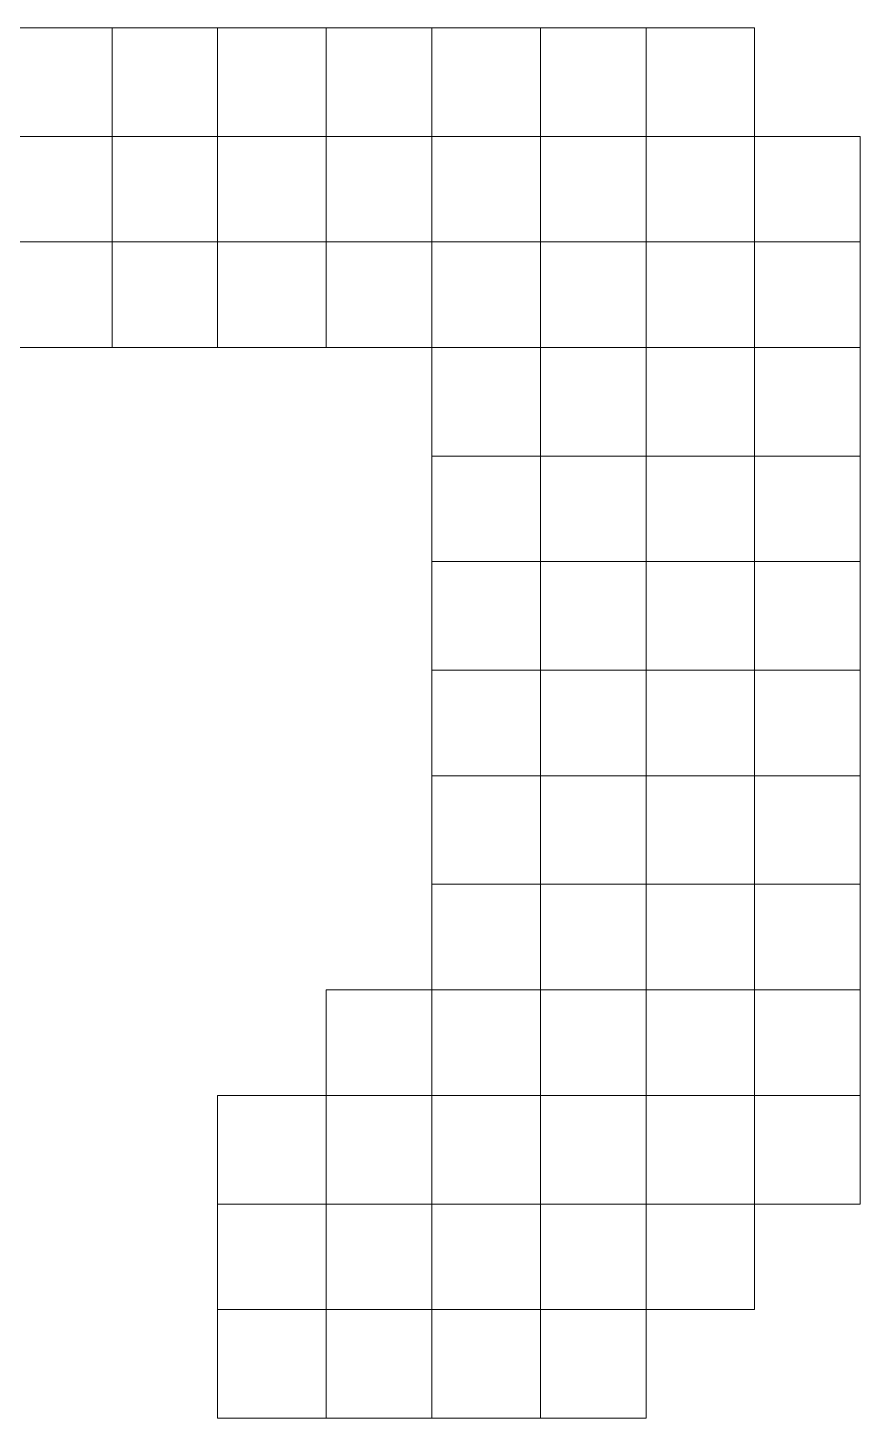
# Model space of a CAD drawing. Header units: millimetres. Extents: x -139 to 75, y -28 to 93.
# Drawn here: x -91.536 to -90.835, y 54.755 to 55.926 of the extents above; entities that cross this region are included whole.
import ezdxf

# ---------------------------------------------------------------- set-up
doc = ezdxf.new("R2010")
doc.units = ezdxf.units.MM
doc.header["$MEASUREMENT"] = 0
doc.layers.add('Layer 1', color=7, linetype='Continuous')

msp = doc.modelspace()

# ---------------------------------------------------------------- linework, layer by layer
at = {"layer": 'Layer 1', "color": 136, "lineweight": 0}
for points in [[(-91.5543, 55.8348), (-91.5543, 55.8348), (-91.5543, 55.9262), (-91.5543, 55.9262), (-91.5543, 55.9262), (-91.5543, 55.9262), (-91.4654, 55.9262), (-91.4654, 55.9262), (-91.4654, 55.9262), (-91.4654, 55.9262), (-91.4654, 55.8348), (-91.4654, 55.8348), (-91.4654, 55.8348), (-91.4654, 55.8348), (-91.5543, 55.8348), (-91.5543, 55.8348)], [(-91.4654, 55.8348), (-91.4654, 55.8348), (-91.4654, 55.9262), (-91.4654, 55.9262), (-91.4654, 55.9262), (-91.4654, 55.9262), (-91.3765, 55.9262), (-91.3765, 55.9262), (-91.3765, 55.9262), (-91.3765, 55.9262), (-91.3765, 55.8348), (-91.3765, 55.8348), (-91.3765, 55.8348), (-91.3765, 55.8348), (-91.4654, 55.8348), (-91.4654, 55.8348)], [(-91.3765, 55.8348), (-91.3765, 55.8348), (-91.3765, 55.9262), (-91.3765, 55.9262), (-91.3765, 55.9262), (-91.3765, 55.9262), (-91.2851, 55.9262), (-91.2851, 55.9262), (-91.2851, 55.9262), (-91.2851, 55.9262), (-91.2851, 55.8348), (-91.2851, 55.8348), (-91.2851, 55.8348), (-91.2851, 55.8348), (-91.3765, 55.8348), (-91.3765, 55.8348)], [(-91.2851, 55.8348), (-91.2851, 55.8348), (-91.2851, 55.9262), (-91.2851, 55.9262), (-91.2851, 55.9262), (-91.2851, 55.9262), (-91.1962, 55.9262), (-91.1962, 55.9262), (-91.1962, 55.9262), (-91.1962, 55.9262), (-91.1962, 55.8348), (-91.1962, 55.8348), (-91.1962, 55.8348), (-91.1962, 55.8348), (-91.2851, 55.8348), (-91.2851, 55.8348)], [(-91.1962, 55.8348), (-91.1962, 55.8348), (-91.1962, 55.9262), (-91.1962, 55.9262), (-91.1962, 55.9262), (-91.1962, 55.9262), (-91.1047, 55.9262), (-91.1047, 55.9262), (-91.1047, 55.9262), (-91.1047, 55.9262), (-91.1047, 55.8348), (-91.1047, 55.8348), (-91.1047, 55.8348), (-91.1047, 55.8348), (-91.1962, 55.8348), (-91.1962, 55.8348)], [(-91.1047, 55.8348), (-91.1047, 55.8348), (-91.1047, 55.9262), (-91.1047, 55.9262), (-91.1047, 55.9262), (-91.1047, 55.9262), (-91.0158, 55.9262), (-91.0158, 55.9262), (-91.0158, 55.9262), (-91.0158, 55.9262), (-91.0158, 55.8348), (-91.0158, 55.8348), (-91.0158, 55.8348), (-91.0158, 55.8348), (-91.1047, 55.8348), (-91.1047, 55.8348)], [(-91.0158, 55.8348), (-91.0158, 55.8348), (-91.0158, 55.9262), (-91.0158, 55.9262), (-91.0158, 55.9262), (-91.0158, 55.9262), (-90.9244, 55.9262), (-90.9244, 55.9262), (-90.9244, 55.9262), (-90.9244, 55.9262), (-90.9244, 55.8348), (-90.9244, 55.8348), (-90.9244, 55.8348), (-90.9244, 55.8348), (-91.0158, 55.8348), (-91.0158, 55.8348)], [(-91.5543, 55.7459), (-91.5543, 55.7459), (-91.5543, 55.8348), (-91.5543, 55.8348), (-91.5543, 55.8348), (-91.5543, 55.8348), (-91.4654, 55.8348), (-91.4654, 55.8348), (-91.4654, 55.8348), (-91.4654, 55.8348), (-91.4654, 55.7459), (-91.4654, 55.7459), (-91.4654, 55.7459), (-91.4654, 55.7459), (-91.5543, 55.7459), (-91.5543, 55.7459)], [(-91.4654, 55.7459), (-91.4654, 55.7459), (-91.4654, 55.8348), (-91.4654, 55.8348), (-91.4654, 55.8348), (-91.4654, 55.8348), (-91.3765, 55.8348), (-91.3765, 55.8348), (-91.3765, 55.8348), (-91.3765, 55.8348), (-91.3765, 55.7459), (-91.3765, 55.7459), (-91.3765, 55.7459), (-91.3765, 55.7459), (-91.4654, 55.7459), (-91.4654, 55.7459)], [(-91.3765, 55.7459), (-91.3765, 55.7459), (-91.3765, 55.8348), (-91.3765, 55.8348), (-91.3765, 55.8348), (-91.3765, 55.8348), (-91.2851, 55.8348), (-91.2851, 55.8348), (-91.2851, 55.8348), (-91.2851, 55.8348), (-91.2851, 55.7459), (-91.2851, 55.7459), (-91.2851, 55.7459), (-91.2851, 55.7459), (-91.3765, 55.7459), (-91.3765, 55.7459)], [(-91.2851, 55.7459), (-91.2851, 55.7459), (-91.2851, 55.8348), (-91.2851, 55.8348), (-91.2851, 55.8348), (-91.2851, 55.8348), (-91.1962, 55.8348), (-91.1962, 55.8348), (-91.1962, 55.8348), (-91.1962, 55.8348), (-91.1962, 55.7459), (-91.1962, 55.7459), (-91.1962, 55.7459), (-91.1962, 55.7459), (-91.2851, 55.7459), (-91.2851, 55.7459)], [(-91.1962, 55.7459), (-91.1962, 55.7459), (-91.1962, 55.8348), (-91.1962, 55.8348), (-91.1962, 55.8348), (-91.1962, 55.8348), (-91.1047, 55.8348), (-91.1047, 55.8348), (-91.1047, 55.8348), (-91.1047, 55.8348), (-91.1047, 55.7459), (-91.1047, 55.7459), (-91.1047, 55.7459), (-91.1047, 55.7459), (-91.1962, 55.7459), (-91.1962, 55.7459)], [(-91.1047, 55.7459), (-91.1047, 55.7459), (-91.1047, 55.8348), (-91.1047, 55.8348), (-91.1047, 55.8348), (-91.1047, 55.8348), (-91.0158, 55.8348), (-91.0158, 55.8348), (-91.0158, 55.8348), (-91.0158, 55.8348), (-91.0158, 55.7459), (-91.0158, 55.7459), (-91.0158, 55.7459), (-91.0158, 55.7459), (-91.1047, 55.7459), (-91.1047, 55.7459)], [(-91.0158, 55.7459), (-91.0158, 55.7459), (-91.0158, 55.8348), (-91.0158, 55.8348), (-91.0158, 55.8348), (-91.0158, 55.8348), (-90.9244, 55.8348), (-90.9244, 55.8348), (-90.9244, 55.8348), (-90.9244, 55.8348), (-90.9244, 55.7459), (-90.9244, 55.7459), (-90.9244, 55.7459), (-90.9244, 55.7459), (-91.0158, 55.7459), (-91.0158, 55.7459)], [(-90.9244, 55.7459), (-90.9244, 55.7459), (-90.9244, 55.8348), (-90.9244, 55.8348), (-90.9244, 55.8348), (-90.9244, 55.8348), (-90.8355, 55.8348), (-90.8355, 55.8348), (-90.8355, 55.8348), (-90.8355, 55.8348), (-90.8355, 55.7459), (-90.8355, 55.7459), (-90.8355, 55.7459), (-90.8355, 55.7459), (-90.9244, 55.7459), (-90.9244, 55.7459)], [(-91.5543, 55.657), (-91.5543, 55.657), (-91.5543, 55.7459), (-91.5543, 55.7459), (-91.5543, 55.7459), (-91.5543, 55.7459), (-91.4654, 55.7459), (-91.4654, 55.7459), (-91.4654, 55.7459), (-91.4654, 55.7459), (-91.4654, 55.657), (-91.4654, 55.657), (-91.4654, 55.657), (-91.4654, 55.657), (-91.5543, 55.657), (-91.5543, 55.657)], [(-91.4654, 55.657), (-91.4654, 55.657), (-91.4654, 55.7459), (-91.4654, 55.7459), (-91.4654, 55.7459), (-91.4654, 55.7459), (-91.3765, 55.7459), (-91.3765, 55.7459), (-91.3765, 55.7459), (-91.3765, 55.7459), (-91.3765, 55.657), (-91.3765, 55.657), (-91.3765, 55.657), (-91.3765, 55.657), (-91.4654, 55.657), (-91.4654, 55.657)], [(-91.3765, 55.657), (-91.3765, 55.657), (-91.3765, 55.7459), (-91.3765, 55.7459), (-91.3765, 55.7459), (-91.3765, 55.7459), (-91.2851, 55.7459), (-91.2851, 55.7459), (-91.2851, 55.7459), (-91.2851, 55.7459), (-91.2851, 55.657), (-91.2851, 55.657), (-91.2851, 55.657), (-91.2851, 55.657), (-91.3765, 55.657), (-91.3765, 55.657)], [(-91.2851, 55.657), (-91.2851, 55.657), (-91.2851, 55.7459), (-91.2851, 55.7459), (-91.2851, 55.7459), (-91.2851, 55.7459), (-91.1962, 55.7459), (-91.1962, 55.7459), (-91.1962, 55.7459), (-91.1962, 55.7459), (-91.1962, 55.657), (-91.1962, 55.657), (-91.1962, 55.657), (-91.1962, 55.657), (-91.2851, 55.657), (-91.2851, 55.657)], [(-91.1962, 55.657), (-91.1962, 55.657), (-91.1962, 55.7459), (-91.1962, 55.7459), (-91.1962, 55.7459), (-91.1962, 55.7459), (-91.1047, 55.7459), (-91.1047, 55.7459), (-91.1047, 55.7459), (-91.1047, 55.7459), (-91.1047, 55.657), (-91.1047, 55.657), (-91.1047, 55.657), (-91.1047, 55.657), (-91.1962, 55.657), (-91.1962, 55.657)], [(-91.1047, 55.657), (-91.1047, 55.657), (-91.1047, 55.7459), (-91.1047, 55.7459), (-91.1047, 55.7459), (-91.1047, 55.7459), (-91.0158, 55.7459), (-91.0158, 55.7459), (-91.0158, 55.7459), (-91.0158, 55.7459), (-91.0158, 55.657), (-91.0158, 55.657), (-91.0158, 55.657), (-91.0158, 55.657), (-91.1047, 55.657), (-91.1047, 55.657)], [(-91.0158, 55.657), (-91.0158, 55.657), (-91.0158, 55.7459), (-91.0158, 55.7459), (-91.0158, 55.7459), (-91.0158, 55.7459), (-90.9244, 55.7459), (-90.9244, 55.7459), (-90.9244, 55.7459), (-90.9244, 55.7459), (-90.9244, 55.657), (-90.9244, 55.657), (-90.9244, 55.657), (-90.9244, 55.657), (-91.0158, 55.657), (-91.0158, 55.657)], [(-90.9244, 55.657), (-90.9244, 55.657), (-90.9244, 55.7459), (-90.9244, 55.7459), (-90.9244, 55.7459), (-90.9244, 55.7459), (-90.8355, 55.7459), (-90.8355, 55.7459), (-90.8355, 55.7459), (-90.8355, 55.7459), (-90.8355, 55.657), (-90.8355, 55.657), (-90.8355, 55.657), (-90.8355, 55.657), (-90.9244, 55.657), (-90.9244, 55.657)], [(-91.1962, 55.5656), (-91.1962, 55.5656), (-91.1962, 55.657), (-91.1962, 55.657), (-91.1962, 55.657), (-91.1962, 55.657), (-91.1047, 55.657), (-91.1047, 55.657), (-91.1047, 55.657), (-91.1047, 55.657), (-91.1047, 55.5656), (-91.1047, 55.5656), (-91.1047, 55.5656), (-91.1047, 55.5656), (-91.1962, 55.5656), (-91.1962, 55.5656)], [(-91.1047, 55.5656), (-91.1047, 55.5656), (-91.1047, 55.657), (-91.1047, 55.657), (-91.1047, 55.657), (-91.1047, 55.657), (-91.0158, 55.657), (-91.0158, 55.657), (-91.0158, 55.657), (-91.0158, 55.657), (-91.0158, 55.5656), (-91.0158, 55.5656), (-91.0158, 55.5656), (-91.0158, 55.5656), (-91.1047, 55.5656), (-91.1047, 55.5656)], [(-91.0158, 55.5656), (-91.0158, 55.5656), (-91.0158, 55.657), (-91.0158, 55.657), (-91.0158, 55.657), (-91.0158, 55.657), (-90.9244, 55.657), (-90.9244, 55.657), (-90.9244, 55.657), (-90.9244, 55.657), (-90.9244, 55.5656), (-90.9244, 55.5656), (-90.9244, 55.5656), (-90.9244, 55.5656), (-91.0158, 55.5656), (-91.0158, 55.5656)], [(-90.9244, 55.5656), (-90.9244, 55.5656), (-90.9244, 55.657), (-90.9244, 55.657), (-90.9244, 55.657), (-90.9244, 55.657), (-90.8355, 55.657), (-90.8355, 55.657), (-90.8355, 55.657), (-90.8355, 55.657), (-90.8355, 55.5656), (-90.8355, 55.5656), (-90.8355, 55.5656), (-90.8355, 55.5656), (-90.9244, 55.5656), (-90.9244, 55.5656)], [(-91.1962, 55.4767), (-91.1962, 55.4767), (-91.1962, 55.5656), (-91.1962, 55.5656), (-91.1962, 55.5656), (-91.1962, 55.5656), (-91.1047, 55.5656), (-91.1047, 55.5656), (-91.1047, 55.5656), (-91.1047, 55.5656), (-91.1047, 55.4767), (-91.1047, 55.4767), (-91.1047, 55.4767), (-91.1047, 55.4767), (-91.1962, 55.4767), (-91.1962, 55.4767)], [(-91.1047, 55.4767), (-91.1047, 55.4767), (-91.1047, 55.5656), (-91.1047, 55.5656), (-91.1047, 55.5656), (-91.1047, 55.5656), (-91.0158, 55.5656), (-91.0158, 55.5656), (-91.0158, 55.5656), (-91.0158, 55.5656), (-91.0158, 55.4767), (-91.0158, 55.4767), (-91.0158, 55.4767), (-91.0158, 55.4767), (-91.1047, 55.4767), (-91.1047, 55.4767)], [(-91.0158, 55.4767), (-91.0158, 55.4767), (-91.0158, 55.5656), (-91.0158, 55.5656), (-91.0158, 55.5656), (-91.0158, 55.5656), (-90.9244, 55.5656), (-90.9244, 55.5656), (-90.9244, 55.5656), (-90.9244, 55.5656), (-90.9244, 55.4767), (-90.9244, 55.4767), (-90.9244, 55.4767), (-90.9244, 55.4767), (-91.0158, 55.4767), (-91.0158, 55.4767)], [(-90.9244, 55.4767), (-90.9244, 55.4767), (-90.9244, 55.5656), (-90.9244, 55.5656), (-90.9244, 55.5656), (-90.9244, 55.5656), (-90.8355, 55.5656), (-90.8355, 55.5656), (-90.8355, 55.5656), (-90.8355, 55.5656), (-90.8355, 55.4767), (-90.8355, 55.4767), (-90.8355, 55.4767), (-90.8355, 55.4767), (-90.9244, 55.4767), (-90.9244, 55.4767)], [(-91.1962, 55.3852), (-91.1962, 55.3852), (-91.1962, 55.4767), (-91.1962, 55.4767), (-91.1962, 55.4767), (-91.1962, 55.4767), (-91.1047, 55.4767), (-91.1047, 55.4767), (-91.1047, 55.4767), (-91.1047, 55.4767), (-91.1047, 55.3852), (-91.1047, 55.3852), (-91.1047, 55.3852), (-91.1047, 55.3852), (-91.1962, 55.3852), (-91.1962, 55.3852)], [(-91.1047, 55.3852), (-91.1047, 55.3852), (-91.1047, 55.4767), (-91.1047, 55.4767), (-91.1047, 55.4767), (-91.1047, 55.4767), (-91.0158, 55.4767), (-91.0158, 55.4767), (-91.0158, 55.4767), (-91.0158, 55.4767), (-91.0158, 55.3852), (-91.0158, 55.3852), (-91.0158, 55.3852), (-91.0158, 55.3852), (-91.1047, 55.3852), (-91.1047, 55.3852)], [(-91.0158, 55.3852), (-91.0158, 55.3852), (-91.0158, 55.4767), (-91.0158, 55.4767), (-91.0158, 55.4767), (-91.0158, 55.4767), (-90.9244, 55.4767), (-90.9244, 55.4767), (-90.9244, 55.4767), (-90.9244, 55.4767), (-90.9244, 55.3852), (-90.9244, 55.3852), (-90.9244, 55.3852), (-90.9244, 55.3852), (-91.0158, 55.3852), (-91.0158, 55.3852)], [(-90.9244, 55.3852), (-90.9244, 55.3852), (-90.9244, 55.4767), (-90.9244, 55.4767), (-90.9244, 55.4767), (-90.9244, 55.4767), (-90.8355, 55.4767), (-90.8355, 55.4767), (-90.8355, 55.4767), (-90.8355, 55.4767), (-90.8355, 55.3852), (-90.8355, 55.3852), (-90.8355, 55.3852), (-90.8355, 55.3852), (-90.9244, 55.3852), (-90.9244, 55.3852)], [(-91.1962, 55.2963), (-91.1962, 55.2963), (-91.1962, 55.3852), (-91.1962, 55.3852), (-91.1962, 55.3852), (-91.1962, 55.3852), (-91.1047, 55.3852), (-91.1047, 55.3852), (-91.1047, 55.3852), (-91.1047, 55.3852), (-91.1047, 55.2963), (-91.1047, 55.2963), (-91.1047, 55.2963), (-91.1047, 55.2963), (-91.1962, 55.2963), (-91.1962, 55.2963)], [(-91.1047, 55.2963), (-91.1047, 55.2963), (-91.1047, 55.3852), (-91.1047, 55.3852), (-91.1047, 55.3852), (-91.1047, 55.3852), (-91.0158, 55.3852), (-91.0158, 55.3852), (-91.0158, 55.3852), (-91.0158, 55.3852), (-91.0158, 55.2963), (-91.0158, 55.2963), (-91.0158, 55.2963), (-91.0158, 55.2963), (-91.1047, 55.2963), (-91.1047, 55.2963)], [(-91.0158, 55.2963), (-91.0158, 55.2963), (-91.0158, 55.3852), (-91.0158, 55.3852), (-91.0158, 55.3852), (-91.0158, 55.3852), (-90.9244, 55.3852), (-90.9244, 55.3852), (-90.9244, 55.3852), (-90.9244, 55.3852), (-90.9244, 55.2963), (-90.9244, 55.2963), (-90.9244, 55.2963), (-90.9244, 55.2963), (-91.0158, 55.2963), (-91.0158, 55.2963)], [(-90.9244, 55.2963), (-90.9244, 55.2963), (-90.9244, 55.3852), (-90.9244, 55.3852), (-90.9244, 55.3852), (-90.9244, 55.3852), (-90.8355, 55.3852), (-90.8355, 55.3852), (-90.8355, 55.3852), (-90.8355, 55.3852), (-90.8355, 55.2963), (-90.8355, 55.2963), (-90.8355, 55.2963), (-90.8355, 55.2963), (-90.9244, 55.2963), (-90.9244, 55.2963)], [(-91.1962, 55.2049), (-91.1962, 55.2049), (-91.1962, 55.2963), (-91.1962, 55.2963), (-91.1962, 55.2963), (-91.1962, 55.2963), (-91.1047, 55.2963), (-91.1047, 55.2963), (-91.1047, 55.2963), (-91.1047, 55.2963), (-91.1047, 55.2049), (-91.1047, 55.2049), (-91.1047, 55.2049), (-91.1047, 55.2049), (-91.1962, 55.2049), (-91.1962, 55.2049)], [(-91.1047, 55.2049), (-91.1047, 55.2049), (-91.1047, 55.2963), (-91.1047, 55.2963), (-91.1047, 55.2963), (-91.1047, 55.2963), (-91.0158, 55.2963), (-91.0158, 55.2963), (-91.0158, 55.2963), (-91.0158, 55.2963), (-91.0158, 55.2049), (-91.0158, 55.2049), (-91.0158, 55.2049), (-91.0158, 55.2049), (-91.1047, 55.2049), (-91.1047, 55.2049)], [(-91.0158, 55.2049), (-91.0158, 55.2049), (-91.0158, 55.2963), (-91.0158, 55.2963), (-91.0158, 55.2963), (-91.0158, 55.2963), (-90.9244, 55.2963), (-90.9244, 55.2963), (-90.9244, 55.2963), (-90.9244, 55.2963), (-90.9244, 55.2049), (-90.9244, 55.2049), (-90.9244, 55.2049), (-90.9244, 55.2049), (-91.0158, 55.2049), (-91.0158, 55.2049)], [(-90.9244, 55.2049), (-90.9244, 55.2049), (-90.9244, 55.2963), (-90.9244, 55.2963), (-90.9244, 55.2963), (-90.9244, 55.2963), (-90.8355, 55.2963), (-90.8355, 55.2963), (-90.8355, 55.2963), (-90.8355, 55.2963), (-90.8355, 55.2049), (-90.8355, 55.2049), (-90.8355, 55.2049), (-90.8355, 55.2049), (-90.9244, 55.2049), (-90.9244, 55.2049)], [(-91.1962, 55.116), (-91.1962, 55.116), (-91.1962, 55.2049), (-91.1962, 55.2049), (-91.1962, 55.2049), (-91.1962, 55.2049), (-91.1047, 55.2049), (-91.1047, 55.2049), (-91.1047, 55.2049), (-91.1047, 55.2049), (-91.1047, 55.116), (-91.1047, 55.116), (-91.1047, 55.116), (-91.1047, 55.116), (-91.1962, 55.116), (-91.1962, 55.116)], [(-91.1047, 55.116), (-91.1047, 55.116), (-91.1047, 55.2049), (-91.1047, 55.2049), (-91.1047, 55.2049), (-91.1047, 55.2049), (-91.0158, 55.2049), (-91.0158, 55.2049), (-91.0158, 55.2049), (-91.0158, 55.2049), (-91.0158, 55.116), (-91.0158, 55.116), (-91.0158, 55.116), (-91.0158, 55.116), (-91.1047, 55.116), (-91.1047, 55.116)], [(-91.0158, 55.116), (-91.0158, 55.116), (-91.0158, 55.2049), (-91.0158, 55.2049), (-91.0158, 55.2049), (-91.0158, 55.2049), (-90.9244, 55.2049), (-90.9244, 55.2049), (-90.9244, 55.2049), (-90.9244, 55.2049), (-90.9244, 55.116), (-90.9244, 55.116), (-90.9244, 55.116), (-90.9244, 55.116), (-91.0158, 55.116), (-91.0158, 55.116)], [(-90.9244, 55.116), (-90.9244, 55.116), (-90.9244, 55.2049), (-90.9244, 55.2049), (-90.9244, 55.2049), (-90.9244, 55.2049), (-90.8355, 55.2049), (-90.8355, 55.2049), (-90.8355, 55.2049), (-90.8355, 55.2049), (-90.8355, 55.116), (-90.8355, 55.116), (-90.8355, 55.116), (-90.8355, 55.116), (-90.9244, 55.116), (-90.9244, 55.116)], [(-91.2851, 55.0271), (-91.2851, 55.0271), (-91.2851, 55.116), (-91.2851, 55.116), (-91.2851, 55.116), (-91.2851, 55.116), (-91.1962, 55.116), (-91.1962, 55.116), (-91.1962, 55.116), (-91.1962, 55.116), (-91.1962, 55.0271), (-91.1962, 55.0271), (-91.1962, 55.0271), (-91.1962, 55.0271), (-91.2851, 55.0271), (-91.2851, 55.0271)], [(-91.1962, 55.0271), (-91.1962, 55.0271), (-91.1962, 55.116), (-91.1962, 55.116), (-91.1962, 55.116), (-91.1962, 55.116), (-91.1047, 55.116), (-91.1047, 55.116), (-91.1047, 55.116), (-91.1047, 55.116), (-91.1047, 55.0271), (-91.1047, 55.0271), (-91.1047, 55.0271), (-91.1047, 55.0271), (-91.1962, 55.0271), (-91.1962, 55.0271)], [(-91.1047, 55.0271), (-91.1047, 55.0271), (-91.1047, 55.116), (-91.1047, 55.116), (-91.1047, 55.116), (-91.1047, 55.116), (-91.0158, 55.116), (-91.0158, 55.116), (-91.0158, 55.116), (-91.0158, 55.116), (-91.0158, 55.0271), (-91.0158, 55.0271), (-91.0158, 55.0271), (-91.0158, 55.0271), (-91.1047, 55.0271), (-91.1047, 55.0271)], [(-91.0158, 55.0271), (-91.0158, 55.0271), (-91.0158, 55.116), (-91.0158, 55.116), (-91.0158, 55.116), (-91.0158, 55.116), (-90.9244, 55.116), (-90.9244, 55.116), (-90.9244, 55.116), (-90.9244, 55.116), (-90.9244, 55.0271), (-90.9244, 55.0271), (-90.9244, 55.0271), (-90.9244, 55.0271), (-91.0158, 55.0271), (-91.0158, 55.0271)], [(-90.9244, 55.0271), (-90.9244, 55.0271), (-90.9244, 55.116), (-90.9244, 55.116), (-90.9244, 55.116), (-90.9244, 55.116), (-90.8355, 55.116), (-90.8355, 55.116), (-90.8355, 55.116), (-90.8355, 55.116), (-90.8355, 55.0271), (-90.8355, 55.0271), (-90.8355, 55.0271), (-90.8355, 55.0271), (-90.9244, 55.0271), (-90.9244, 55.0271)], [(-91.3765, 54.9356), (-91.3765, 54.9356), (-91.3765, 55.0271), (-91.3765, 55.0271), (-91.3765, 55.0271), (-91.3765, 55.0271), (-91.2851, 55.0271), (-91.2851, 55.0271), (-91.2851, 55.0271), (-91.2851, 55.0271), (-91.2851, 54.9356), (-91.2851, 54.9356), (-91.2851, 54.9356), (-91.2851, 54.9356), (-91.3765, 54.9356), (-91.3765, 54.9356)], [(-91.2851, 54.9356), (-91.2851, 54.9356), (-91.2851, 55.0271), (-91.2851, 55.0271), (-91.2851, 55.0271), (-91.2851, 55.0271), (-91.1962, 55.0271), (-91.1962, 55.0271), (-91.1962, 55.0271), (-91.1962, 55.0271), (-91.1962, 54.9356), (-91.1962, 54.9356), (-91.1962, 54.9356), (-91.1962, 54.9356), (-91.2851, 54.9356), (-91.2851, 54.9356)], [(-91.1962, 54.9356), (-91.1962, 54.9356), (-91.1962, 55.0271), (-91.1962, 55.0271), (-91.1962, 55.0271), (-91.1962, 55.0271), (-91.1047, 55.0271), (-91.1047, 55.0271), (-91.1047, 55.0271), (-91.1047, 55.0271), (-91.1047, 54.9356), (-91.1047, 54.9356), (-91.1047, 54.9356), (-91.1047, 54.9356), (-91.1962, 54.9356), (-91.1962, 54.9356)], [(-91.1047, 54.9356), (-91.1047, 54.9356), (-91.1047, 55.0271), (-91.1047, 55.0271), (-91.1047, 55.0271), (-91.1047, 55.0271), (-91.0158, 55.0271), (-91.0158, 55.0271), (-91.0158, 55.0271), (-91.0158, 55.0271), (-91.0158, 54.9356), (-91.0158, 54.9356), (-91.0158, 54.9356), (-91.0158, 54.9356), (-91.1047, 54.9356), (-91.1047, 54.9356)], [(-91.0158, 54.9356), (-91.0158, 54.9356), (-91.0158, 55.0271), (-91.0158, 55.0271), (-91.0158, 55.0271), (-91.0158, 55.0271), (-90.9244, 55.0271), (-90.9244, 55.0271), (-90.9244, 55.0271), (-90.9244, 55.0271), (-90.9244, 54.9356), (-90.9244, 54.9356), (-90.9244, 54.9356), (-90.9244, 54.9356), (-91.0158, 54.9356), (-91.0158, 54.9356)], [(-90.9244, 54.9356), (-90.9244, 54.9356), (-90.9244, 55.0271), (-90.9244, 55.0271), (-90.9244, 55.0271), (-90.9244, 55.0271), (-90.8355, 55.0271), (-90.8355, 55.0271), (-90.8355, 55.0271), (-90.8355, 55.0271), (-90.8355, 54.9356), (-90.8355, 54.9356), (-90.8355, 54.9356), (-90.8355, 54.9356), (-90.9244, 54.9356), (-90.9244, 54.9356)], [(-91.3765, 54.8467), (-91.3765, 54.8467), (-91.3765, 54.9356), (-91.3765, 54.9356), (-91.3765, 54.9356), (-91.3765, 54.9356), (-91.2851, 54.9356), (-91.2851, 54.9356), (-91.2851, 54.9356), (-91.2851, 54.9356), (-91.2851, 54.8467), (-91.2851, 54.8467), (-91.2851, 54.8467), (-91.2851, 54.8467), (-91.3765, 54.8467), (-91.3765, 54.8467)], [(-91.2851, 54.8467), (-91.2851, 54.8467), (-91.2851, 54.9356), (-91.2851, 54.9356), (-91.2851, 54.9356), (-91.2851, 54.9356), (-91.1962, 54.9356), (-91.1962, 54.9356), (-91.1962, 54.9356), (-91.1962, 54.9356), (-91.1962, 54.8467), (-91.1962, 54.8467), (-91.1962, 54.8467), (-91.1962, 54.8467), (-91.2851, 54.8467), (-91.2851, 54.8467)], [(-91.1962, 54.8467), (-91.1962, 54.8467), (-91.1962, 54.9356), (-91.1962, 54.9356), (-91.1962, 54.9356), (-91.1962, 54.9356), (-91.1047, 54.9356), (-91.1047, 54.9356), (-91.1047, 54.9356), (-91.1047, 54.9356), (-91.1047, 54.8467), (-91.1047, 54.8467), (-91.1047, 54.8467), (-91.1047, 54.8467), (-91.1962, 54.8467), (-91.1962, 54.8467)], [(-91.1047, 54.8467), (-91.1047, 54.8467), (-91.1047, 54.9356), (-91.1047, 54.9356), (-91.1047, 54.9356), (-91.1047, 54.9356), (-91.0158, 54.9356), (-91.0158, 54.9356), (-91.0158, 54.9356), (-91.0158, 54.9356), (-91.0158, 54.8467), (-91.0158, 54.8467), (-91.0158, 54.8467), (-91.0158, 54.8467), (-91.1047, 54.8467), (-91.1047, 54.8467)], [(-91.0158, 54.8467), (-91.0158, 54.8467), (-91.0158, 54.9356), (-91.0158, 54.9356), (-91.0158, 54.9356), (-91.0158, 54.9356), (-90.9244, 54.9356), (-90.9244, 54.9356), (-90.9244, 54.9356), (-90.9244, 54.9356), (-90.9244, 54.8467), (-90.9244, 54.8467), (-90.9244, 54.8467), (-90.9244, 54.8467), (-91.0158, 54.8467), (-91.0158, 54.8467)], [(-91.3765, 54.7553), (-91.3765, 54.7553), (-91.3765, 54.8467), (-91.3765, 54.8467), (-91.3765, 54.8467), (-91.3765, 54.8467), (-91.2851, 54.8467), (-91.2851, 54.8467), (-91.2851, 54.8467), (-91.2851, 54.8467), (-91.2851, 54.7553), (-91.2851, 54.7553), (-91.2851, 54.7553), (-91.2851, 54.7553), (-91.3765, 54.7553), (-91.3765, 54.7553)], [(-91.2851, 54.7553), (-91.2851, 54.7553), (-91.2851, 54.8467), (-91.2851, 54.8467), (-91.2851, 54.8467), (-91.2851, 54.8467), (-91.1962, 54.8467), (-91.1962, 54.8467), (-91.1962, 54.8467), (-91.1962, 54.8467), (-91.1962, 54.7553), (-91.1962, 54.7553), (-91.1962, 54.7553), (-91.1962, 54.7553), (-91.2851, 54.7553), (-91.2851, 54.7553)], [(-91.1962, 54.7553), (-91.1962, 54.7553), (-91.1962, 54.8467), (-91.1962, 54.8467), (-91.1962, 54.8467), (-91.1962, 54.8467), (-91.1047, 54.8467), (-91.1047, 54.8467), (-91.1047, 54.8467), (-91.1047, 54.8467), (-91.1047, 54.7553), (-91.1047, 54.7553), (-91.1047, 54.7553), (-91.1047, 54.7553), (-91.1962, 54.7553), (-91.1962, 54.7553)], [(-91.1047, 54.7553), (-91.1047, 54.7553), (-91.1047, 54.8467), (-91.1047, 54.8467), (-91.1047, 54.8467), (-91.1047, 54.8467), (-91.0158, 54.8467), (-91.0158, 54.8467), (-91.0158, 54.8467), (-91.0158, 54.8467), (-91.0158, 54.7553), (-91.0158, 54.7553), (-91.0158, 54.7553), (-91.0158, 54.7553), (-91.1047, 54.7553), (-91.1047, 54.7553)]]:
    msp.add_open_spline(points, degree=3, knots=[0, 0, 0, 0, 0.2, 0.2, 0.2, 0.2, 0.4, 0.4, 0.4, 0.4, 0.6, 0.6, 0.6, 0.6, 1, 1, 1, 1], dxfattribs=at)

doc.saveas('drawing.dxf')
